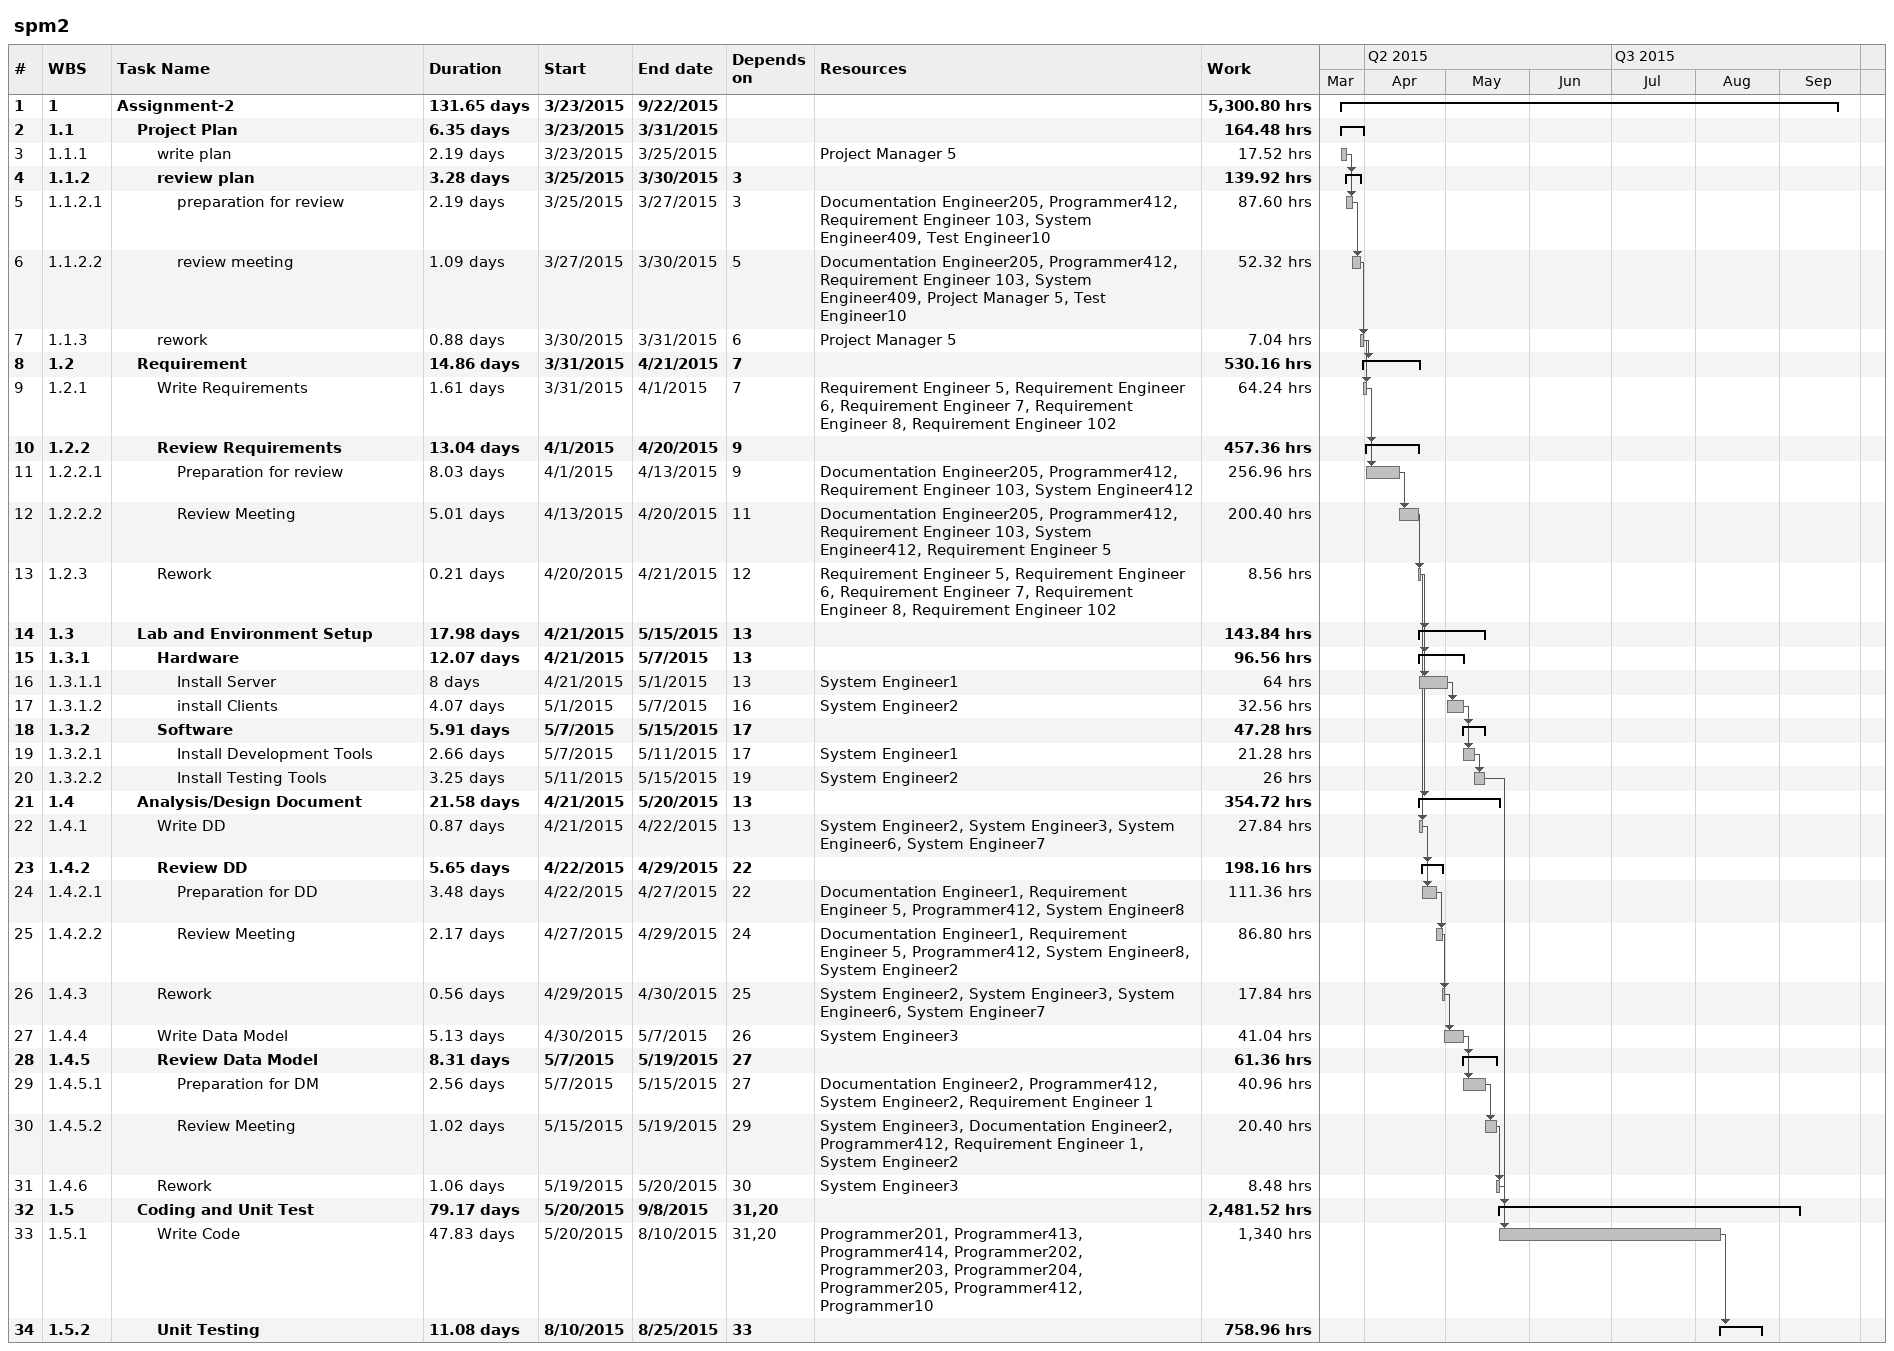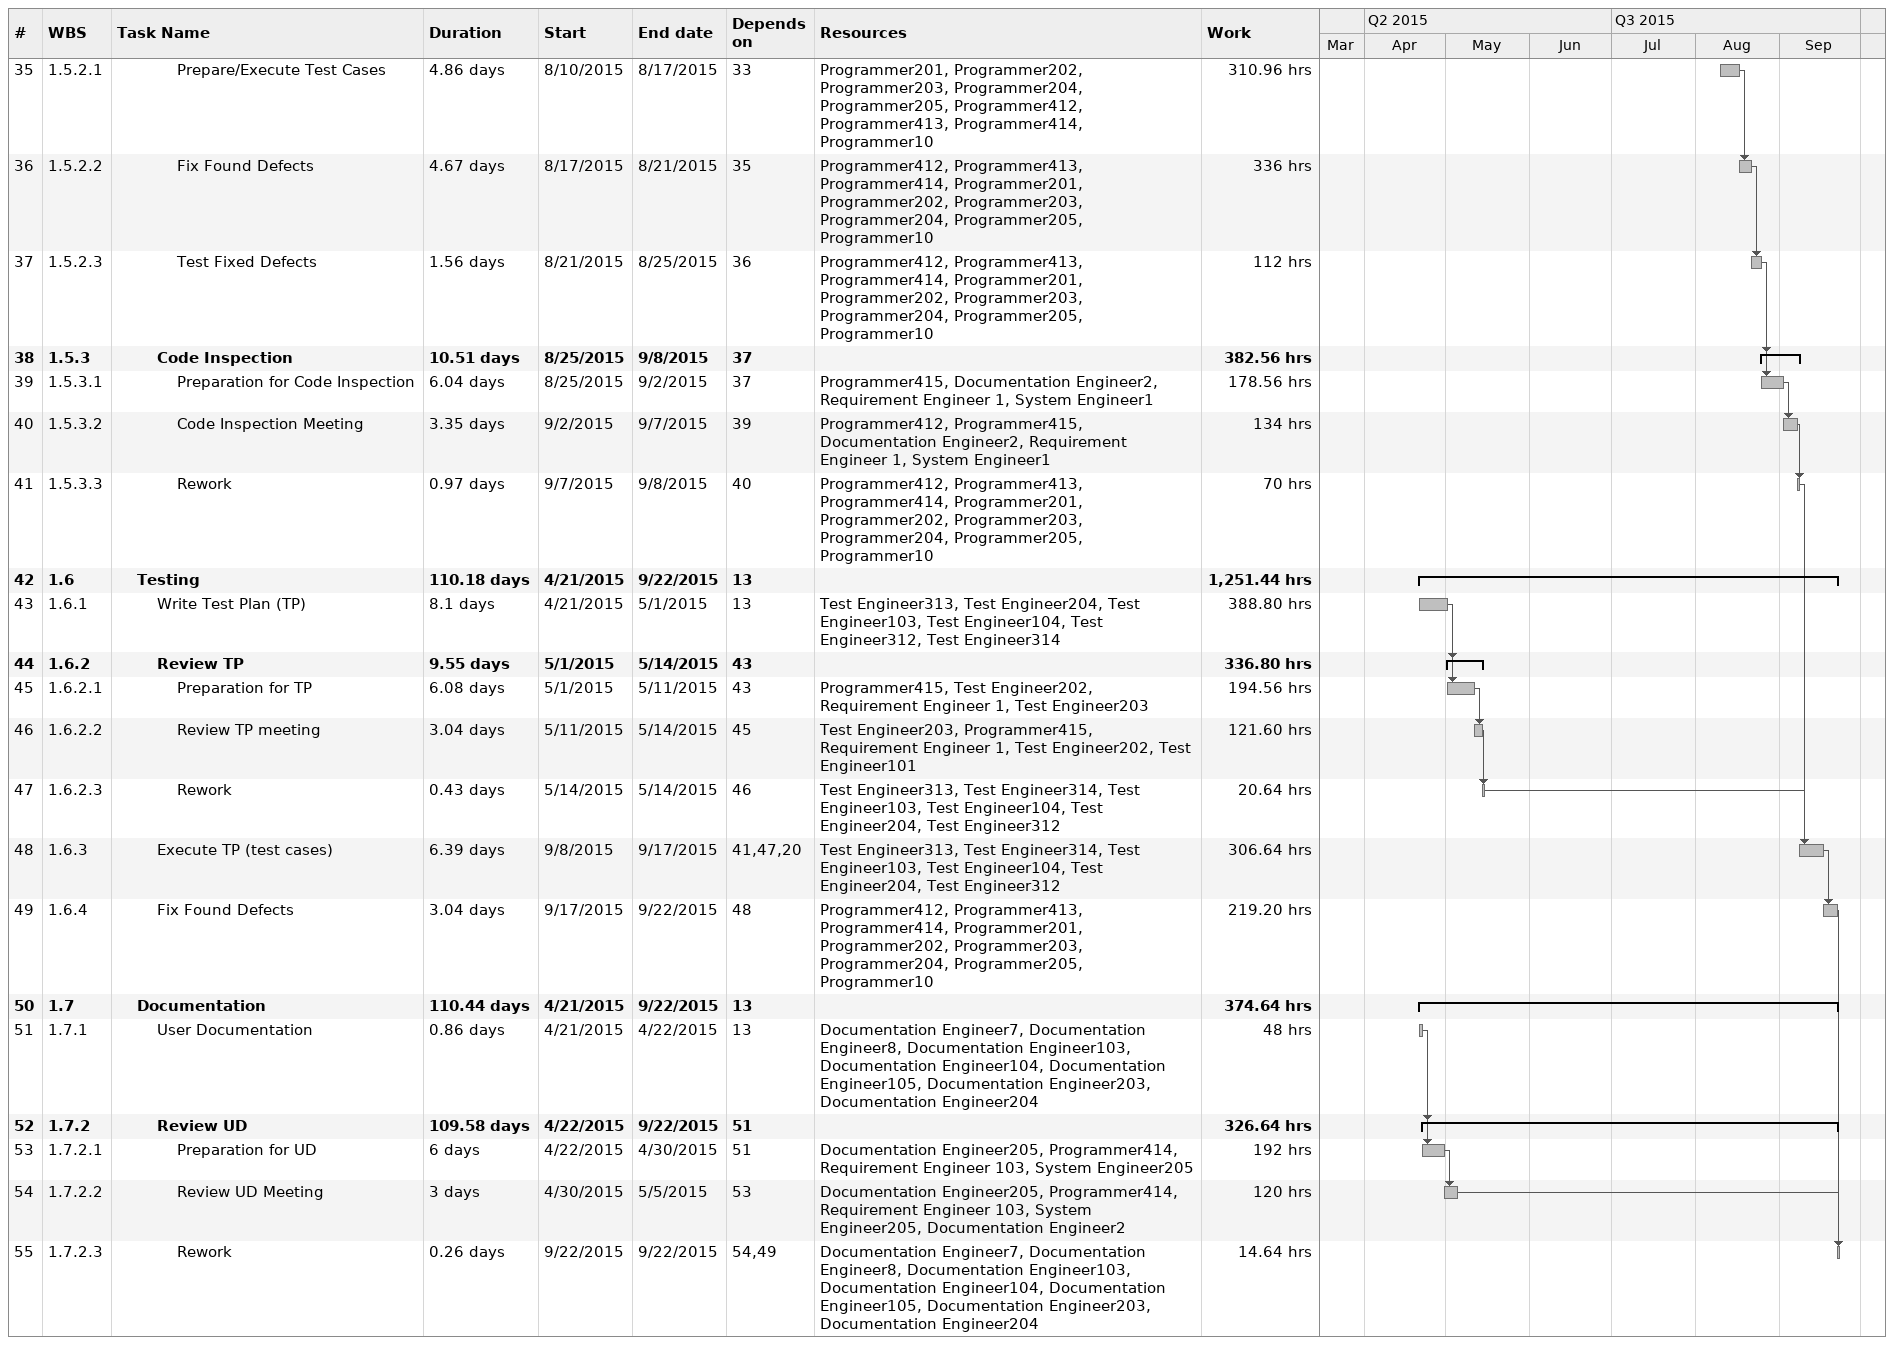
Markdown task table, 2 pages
spm2

| ID | WBS | Task | Duration | Start | Finish | Predecessors | Resources | Work (h) |
|---|---|---|---|---|---|---|---|---|
| 1 | 1 | **Assignment-2** | 131.65d | 2015-03-23 | 2015-09-22 |  |  | 5300.80 |
| 2 | 1.1 | **Project Plan** | 6.35d | 2015-03-23 | 2015-03-31 |  |  | 164.48 |
| 3 | 1.1.1 | write plan | 2.19d | 2015-03-23 | 2015-03-25 |  | Project Manager 5 | 17.52 |
| 4 | 1.1.2 | **review plan** | 3.28d | 2015-03-25 | 2015-03-30 | 3 |  | 139.92 |
| 5 | 1.1.2.1 | preparation for review | 2.19d | 2015-03-25 | 2015-03-27 | 3 | Documentation Engineer205, Programmer412, Requirement Engineer 103, System Engineer409, Test Engineer10 | 87.60 |
| 6 | 1.1.2.2 | review meeting | 1.09d | 2015-03-27 | 2015-03-30 | 5 | Documentation Engineer205, Programmer412, Requirement Engineer 103, System Engineer409, Project Manager 5, Test Engineer10 | 52.32 |
| 7 | 1.1.3 | rework | 0.88d | 2015-03-30 | 2015-03-31 | 6 | Project Manager 5 | 7.04 |
| 8 | 1.2 | **Requirement** | 14.86d | 2015-03-31 | 2015-04-21 | 7 |  | 530.16 |
| 9 | 1.2.1 | Write Requirements | 1.61d | 2015-03-31 | 2015-04-01 | 7 | Requirement Engineer 5, Requirement Engineer 6, Requirement Engineer 7, Requirement Engineer 8, Requirement Engineer 102 | 64.24 |
| 10 | 1.2.2 | **Review Requirements** | 13.04d | 2015-04-01 | 2015-04-20 | 9 |  | 457.36 |
| 11 | 1.2.2.1 | Preparation for review | 8.03d | 2015-04-01 | 2015-04-13 | 9 | Documentation Engineer205, Programmer412, Requirement Engineer 103, System Engineer412 | 256.96 |
| 12 | 1.2.2.2 | Review Meeting | 5.01d | 2015-04-13 | 2015-04-20 | 11 | Documentation Engineer205, Programmer412, Requirement Engineer 103, System Engineer412, Requirement Engineer 5 | 200.40 |
| 13 | 1.2.3 | Rework | 0.21d | 2015-04-20 | 2015-04-21 | 12 | Requirement Engineer 5, Requirement Engineer 6, Requirement Engineer 7, Requirement Engineer 8, Requirement Engineer 102 | 8.56 |
| 14 | 1.3 | **Lab and Environment Setup** | 17.98d | 2015-04-21 | 2015-05-15 | 13 |  | 143.84 |
| 15 | 1.3.1 | **Hardware** | 12.07d | 2015-04-21 | 2015-05-07 | 13 |  | 96.56 |
| 16 | 1.3.1.1 | Install Server | 8d | 2015-04-21 | 2015-05-01 | 13 | System Engineer1 | 64 |
| 17 | 1.3.1.2 | install Clients | 4.07d | 2015-05-01 | 2015-05-07 | 16 | System Engineer2 | 32.56 |
| 18 | 1.3.2 | **Software** | 5.91d | 2015-05-07 | 2015-05-15 | 17 |  | 47.28 |
| 19 | 1.3.2.1 | Install Development Tools | 2.66d | 2015-05-07 | 2015-05-11 | 17 | System Engineer1 | 21.28 |
| 20 | 1.3.2.2 | Install Testing Tools | 3.25d | 2015-05-11 | 2015-05-15 | 19 | System Engineer2 | 26 |
| 21 | 1.4 | **Analysis/Design Document** | 21.58d | 2015-04-21 | 2015-05-20 | 13 |  | 354.72 |
| 22 | 1.4.1 | Write DD | 0.87d | 2015-04-21 | 2015-04-22 | 13 | System Engineer2, System Engineer3, System Engineer6, System Engineer7 | 27.84 |
| 23 | 1.4.2 | **Review DD** | 5.65d | 2015-04-22 | 2015-04-29 | 22 |  | 198.16 |
| 24 | 1.4.2.1 | Preparation for DD | 3.48d | 2015-04-22 | 2015-04-27 | 22 | Documentation Engineer1, Requirement Engineer 5, Programmer412, System Engineer8 | 111.36 |
| 25 | 1.4.2.2 | Review Meeting | 2.17d | 2015-04-27 | 2015-04-29 | 24 | Documentation Engineer1, Requirement Engineer 5, Programmer412, System Engineer8, System Engineer2 | 86.80 |
| 26 | 1.4.3 | Rework | 0.56d | 2015-04-29 | 2015-04-30 | 25 | System Engineer2, System Engineer3, System Engineer6, System Engineer7 | 17.84 |
| 27 | 1.4.4 | Write Data Model | 5.13d | 2015-04-30 | 2015-05-07 | 26 | System Engineer3 | 41.04 |
| 28 | 1.4.5 | **Review Data Model** | 8.31d | 2015-05-07 | 2015-05-19 | 27 |  | 61.36 |
| 29 | 1.4.5.1 | Preparation for DM | 2.56d | 2015-05-07 | 2015-05-15 | 27 | Documentation Engineer2, Programmer412, System Engineer2, Requirement Engineer 1 | 40.96 |
| 30 | 1.4.5.2 | Review Meeting | 1.02d | 2015-05-15 | 2015-05-19 | 29 | System Engineer3, Documentation Engineer2, Programmer412, Requirement Engineer 1, System Engineer2 | 20.40 |
| 31 | 1.4.6 | Rework | 1.06d | 2015-05-19 | 2015-05-20 | 30 | System Engineer3 | 8.48 |
| 32 | 1.5 | **Coding and Unit Test** | 79.17d | 2015-05-20 | 2015-09-08 | 31, 20 |  | 2481.52 |
| 33 | 1.5.1 | Write Code | 47.83d | 2015-05-20 | 2015-08-10 | 31, 20 | Programmer201, Programmer413, Programmer414, Programmer202, Programmer203, Programmer204, Programmer205, Programmer412, Programmer10 | 1340 |
| 34 | 1.5.2 | **Unit Testing** | 11.08d | 2015-08-10 | 2015-08-25 | 33 |  | 758.96 |
| 35 | 1.5.2.1 | Prepare/Execute Test Cases | 4.86d | 2015-08-10 | 2015-08-17 | 33 | Programmer201, Programmer202, Programmer203, Programmer204, Programmer205, Programmer412, Programmer413, Programmer414, Programmer10 | 310.96 |
| 36 | 1.5.2.2 | Fix Found Defects | 4.67d | 2015-08-17 | 2015-08-21 | 35 | Programmer412, Programmer413, Programmer414, Programmer201, Programmer202, Programmer203, Programmer204, Programmer205, Programmer10 | 336 |
| 37 | 1.5.2.3 | Test Fixed Defects | 1.56d | 2015-08-21 | 2015-08-25 | 36 | Programmer412, Programmer413, Programmer414, Programmer201, Programmer202, Programmer203, Programmer204, Programmer205, Programmer10 | 112 |
| 38 | 1.5.3 | **Code Inspection** | 10.51d | 2015-08-25 | 2015-09-08 | 37 |  | 382.56 |
| 39 | 1.5.3.1 | Preparation for Code Inspection | 6.04d | 2015-08-25 | 2015-09-02 | 37 | Programmer415, Documentation Engineer2, Requirement Engineer 1, System Engineer1 | 178.56 |
| 40 | 1.5.3.2 | Code Inspection Meeting | 3.35d | 2015-09-02 | 2015-09-07 | 39 | Programmer412, Programmer415, Documentation Engineer2, Requirement Engineer 1, System Engineer1 | 134 |
| 41 | 1.5.3.3 | Rework | 0.97d | 2015-09-07 | 2015-09-08 | 40 | Programmer412, Programmer413, Programmer414, Programmer201, Programmer202, Programmer203, Programmer204, Programmer205, Programmer10 | 70 |
| 42 | 1.6 | **Testing** | 110.18d | 2015-04-21 | 2015-09-22 | 13 |  | 1251.44 |
| 43 | 1.6.1 | Write Test Plan (TP) | 8.1d | 2015-04-21 | 2015-05-01 | 13 | Test Engineer313, Test Engineer204, Test Engineer103, Test Engineer104, Test Engineer312, Test Engineer314 | 388.80 |
| 44 | 1.6.2 | **Review TP** | 9.55d | 2015-05-01 | 2015-05-14 | 43 |  | 336.80 |
| 45 | 1.6.2.1 | Preparation for TP | 6.08d | 2015-05-01 | 2015-05-11 | 43 | Programmer415, Test Engineer202, Requirement Engineer 1, Test Engineer203 | 194.56 |
| 46 | 1.6.2.2 | Review TP meeting | 3.04d | 2015-05-11 | 2015-05-14 | 45 | Test Engineer203, Programmer415, Requirement Engineer 1, Test Engineer202, Test Engineer101 | 121.60 |
| 47 | 1.6.2.3 | Rework | 0.43d | 2015-05-14 | 2015-05-14 | 46 | Test Engineer313, Test Engineer314, Test Engineer103, Test Engineer104, Test Engineer204, Test Engineer312 | 20.64 |
| 48 | 1.6.3 | Execute TP (test cases) | 6.39d | 2015-09-08 | 2015-09-17 | 41, 47, 20 | Test Engineer313, Test Engineer314, Test Engineer103, Test Engineer104, Test Engineer204, Test Engineer312 | 306.64 |
| 49 | 1.6.4 | Fix Found Defects | 3.04d | 2015-09-17 | 2015-09-22 | 48 | Programmer412, Programmer413, Programmer414, Programmer201, Programmer202, Programmer203, Programmer204, Programmer205, Programmer10 | 219.20 |
| 50 | 1.7 | **Documentation** | 110.44d | 2015-04-21 | 2015-09-22 | 13 |  | 374.64 |
| 51 | 1.7.1 | User Documentation | 0.86d | 2015-04-21 | 2015-04-22 | 13 | Documentation Engineer7, Documentation Engineer8, Documentation Engineer103, Documentation Engineer104, Documentation Engineer105, Documentation Engineer203, Documentation Engineer204 | 48 |
| 52 | 1.7.2 | **Review UD** | 109.58d | 2015-04-22 | 2015-09-22 | 51 |  | 326.64 |
| 53 | 1.7.2.1 | Preparation for UD | 6d | 2015-04-22 | 2015-04-30 | 51 | Documentation Engineer205, Programmer414, Requirement Engineer 103, System Engineer205 | 192 |
| 54 | 1.7.2.2 | Review UD Meeting | 3d | 2015-04-30 | 2015-05-05 | 53 | Documentation Engineer205, Programmer414, Requirement Engineer 103, System Engineer205, Documentation Engineer2 | 120 |
| 55 | 1.7.2.3 | Rework | 0.26d | 2015-09-22 | 2015-09-22 | 54, 49 | Documentation Engineer7, Documentation Engineer8, Documentation Engineer103, Documentation Engineer104, Documentation Engineer105, Documentation Engineer203, Documentation Engineer204 | 14.64 |
